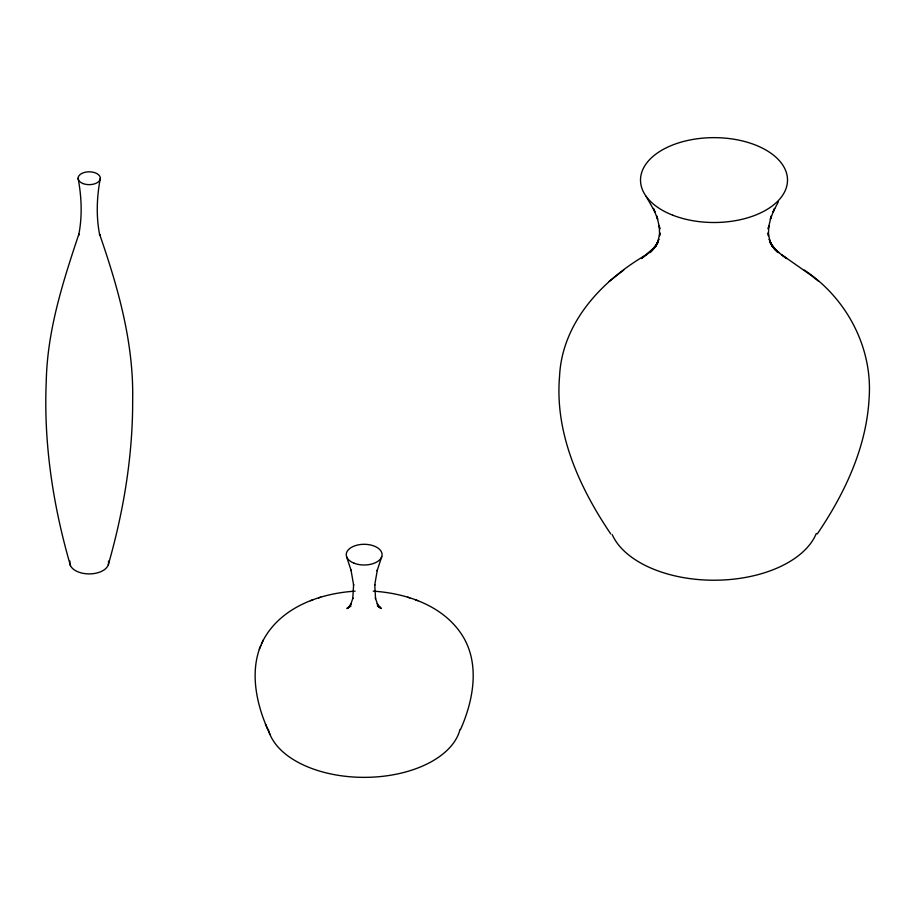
<?xml version="1.0" encoding="UTF-8"?>
<svg xmlns="http://www.w3.org/2000/svg" width="915" height="915" viewBox="0 0 915 915"><rect width="100%" height="100%" fill="white"/><g stroke="black" fill="none" stroke-linecap="round" stroke-linejoin="round"><path stroke-width="1.37" d="M100.33 178.231C96.761 197.034 95.984 216.478 99.758 235.315L99.552 234.126C118.058 287.47 133.75 342.622 132.664 399.729C132.881 455.579 123.639 511.188 108.29 564.784M355.112 591.147C322.023 593.297 286.006 605.341 266.871 634.118C247.862 662.723 254.713 700.089 267.866 729.598M381.749 556.663L377.14 570.708L377.335 569.965L374.681 585.223L374.738 584.628L375.55 598.673L375.39 598.033L377.575 604.369L377.243 603.625L380.194 607.903L378.593 606.176L381.429 608.532L377.346 605.924L379.931 607.171L377.975 606.336M460.474 729.598C473.615 700.089 480.466 662.723 461.457 634.118C442.322 605.341 406.317 593.297 373.217 591.147M259.254 649.284L260.878 645.521M261.804 643.405L263.394 639.734M657.462 242.532L654.763 247.279L658.377 240.942L656.696 244.145L658.857 239.101L657.771 242.269L659.875 232.845L659.612 235.921L659.28 225.845L659.807 228.933L656.833 216.031L657.656 219.245L653.447 208.46L654.923 211.857L646.116 196.313M778.368 201.792L773.106 211.857L774.582 208.46L770.373 219.245L771.196 216.031L768.223 228.933L768.749 225.845L768.417 235.921L768.154 232.845L770.258 242.269L769.172 239.101L771.345 244.145L769.652 240.942L773.267 247.279L769.995 242.372L777.864 252.517L771.482 245.62L778.814 252.574L774.262 249.029L786.545 258.556L781.456 254.576L811.102 275.358M817.312 533.903C844.82 493.357 866.722 447.023 869.159 397.385C872.578 346.899 846.112 297.741 804.274 270.039M655.712 245.609L658.034 242.372L650.165 252.517L656.547 245.62L641.484 258.556L652.738 249.829L649.215 252.574M646.585 254.576C602.001 280.402 561.913 322.686 559.523 376.786C554.719 433.504 579.653 487.947 610.728 533.903M623.755 270.039L609.196 281.42M350.353 606.336L348.398 607.171L350.994 605.924L346.899 608.532L349.736 606.176L348.135 607.903L351.085 603.625L350.754 604.369L352.95 598.033L352.778 598.673L353.602 584.628L353.647 585.223L350.994 569.965L351.188 570.708L346.579 556.663M310.471 600.698L312.873 599.874M318.603 597.884L320.65 597.186M407.69 597.186L409.726 597.884M415.456 599.874L417.869 600.698M811.468 275.678L818.833 281.42M265.464 724.062L270.039 734.596M70.444 565.607C53.139 505.961 43.52 443.649 46.253 381.452C47.26 330.509 62.906 281.911 78.862 234.126L78.656 235.315C82.442 216.478 81.652 197.034 78.084 178.231M816.283 533.502A105.088 60.665 0 0 1 714.958 580.224A105.088 60.665 0 0 1 612.192 534.554M108.439 561.101A19.421 11.22 0 0 1 89.213 573.911A19.421 11.22 0 0 1 69.975 561.101M460.016 729.404A96.841 55.907 0 0 1 364.17 777.361A96.841 55.907 0 0 1 268.312 729.404M672.822 215.219A73.497 42.433 0 0 0 787.323 183.103A73.497 42.433 0 0 0 681.904 141.905A73.497 42.433 0 0 0 672.822 215.219M82.968 183.549A11.129 6.428 0 0 0 100.307 178.688A11.129 6.428 0 0 0 84.352 172.455A11.129 6.428 0 0 0 82.968 183.549M354.116 563.217A17.923 10.351 0 0 0 382.047 555.382A17.923 10.351 0 0 0 356.335 545.34A17.923 10.351 0 0 0 354.116 563.217"/></g></svg>
